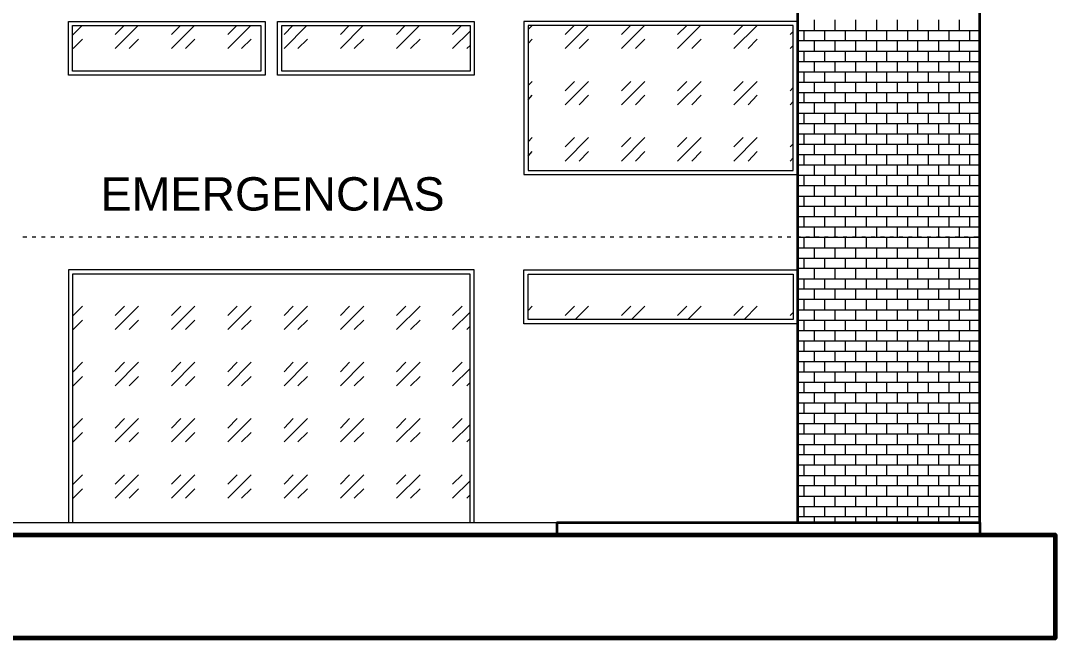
# Model space of a CAD drawing. Header units: millimetres. Extents: x 1.9 to 43.8, y 1.5 to 30.
# Drawn here: x 15.81 to 28.3, y 16.25 to 23.71 of the extents above; entities that cross this region are included whole.
import ezdxf

# ---------------------------------------------------------------- set-up
doc = ezdxf.new("R2010")
doc.units = ezdxf.units.MM
for name, color, linetype in [('PDF_GRADAS Y ELEVADOR', 7, 'Continuous'), ('PDF_MUROS2', 7, 'Continuous'), ('PDF_Text', 7, 'Continuous')]:
    doc.layers.add(name, color=color, linetype=linetype)
doc.styles.add('PDF ArialMT', font='arial.ttf')

msp = doc.modelspace()

# ---------------------------------------------------------------- linework, layer by layer
at = {"layer": 'PDF_GRADAS Y ELEVADOR', "lineweight": 18}
for points in [[(15.838, 21.097), (15.886, 21.097)], [(15.953, 21.097), (15.997, 21.097)], [(16.064, 21.097), (16.108, 21.097)], [(16.178, 21.097), (16.223, 21.097)], [(16.289, 21.097), (16.334, 21.097)], [(16.403, 21.097), (16.448, 21.097)], [(16.515, 21.097), (16.559, 21.097)], [(16.626, 21.097), (16.673, 21.097)], [(16.74, 21.097), (16.784, 21.097)], [(16.851, 21.097), (16.899, 21.097)], [(16.965, 21.097), (17.01, 21.097)], [(17.077, 21.097), (17.121, 21.097)], [(17.191, 21.097), (17.235, 21.097)], [(17.302, 21.097), (17.346, 21.097)], [(17.416, 21.097), (17.461, 21.097)], [(17.527, 21.097), (17.572, 21.097)], [(17.639, 21.097), (17.686, 21.097)], [(17.753, 21.097), (17.797, 21.097)], [(17.864, 21.097), (17.908, 21.097)], [(17.978, 21.097), (18.023, 21.097)], [(18.089, 21.097), (18.134, 21.097)], [(18.204, 21.097), (18.248, 21.097)], [(18.315, 21.097), (18.359, 21.097)], [(18.426, 21.097), (18.474, 21.097)], [(18.54, 21.097), (18.585, 21.097)], [(18.651, 21.097), (18.696, 21.097)], [(18.766, 21.097), (18.81, 21.097)], [(18.877, 21.097), (18.921, 21.097)], [(18.991, 21.097), (19.036, 21.097)], [(19.102, 21.097), (19.147, 21.097)], [(19.213, 21.097), (19.261, 21.097)], [(19.328, 21.097), (19.372, 21.097)], [(19.439, 21.097), (19.486, 21.097)], [(19.553, 21.097), (19.598, 21.097)], [(19.664, 21.097), (19.709, 21.097)], [(19.779, 21.097), (19.823, 21.097)], [(19.89, 21.097), (19.934, 21.097)], [(20.004, 21.097), (20.048, 21.097)], [(20.115, 21.097), (20.16, 21.097)], [(20.226, 21.097), (20.274, 21.097)], [(20.341, 21.097), (20.385, 21.097)], [(20.452, 21.097), (20.496, 21.097)], [(20.566, 21.097), (20.61, 21.097)], [(20.677, 21.097), (20.722, 21.097)], [(20.791, 21.097), (20.836, 21.097)], [(20.903, 21.097), (20.947, 21.097)], [(21.014, 21.097), (21.061, 21.097)], [(21.128, 21.097), (21.172, 21.097)], [(21.239, 21.097), (21.284, 21.097)], [(21.353, 21.097), (21.398, 21.097)], [(21.465, 21.097), (21.509, 21.097)], [(21.579, 21.097), (21.623, 21.097)], [(21.69, 21.097), (21.734, 21.097)], [(21.801, 21.097), (21.849, 21.097)], [(21.915, 21.097), (21.96, 21.097)], [(22.027, 21.097), (22.074, 21.097)], [(22.141, 21.097), (22.185, 21.097)], [(22.252, 21.097), (22.296, 21.097)], [(22.366, 21.097), (22.411, 21.097)], [(22.477, 21.097), (22.522, 21.097)], [(22.592, 21.097), (22.636, 21.097)], [(22.703, 21.097), (22.747, 21.097)], [(22.814, 21.097), (22.862, 21.097)], [(22.928, 21.097), (22.973, 21.097)], [(23.039, 21.097), (23.084, 21.097)], [(23.154, 21.097), (23.198, 21.097)], [(23.265, 21.097), (23.309, 21.097)], [(23.379, 21.097), (23.424, 21.097)], [(23.49, 21.097), (23.535, 21.097)], [(23.601, 21.097), (23.649, 21.097)], [(23.716, 21.097), (23.76, 21.097)], [(23.827, 21.097), (23.871, 21.097)], [(23.941, 21.097), (23.986, 21.097)], [(24.052, 21.097), (24.097, 21.097)], [(24.167, 21.097), (24.211, 21.097)], [(24.278, 21.097), (24.322, 21.097)], [(24.389, 21.097), (24.436, 21.097)], [(24.503, 21.097), (24.548, 21.097)], [(24.614, 21.097), (24.662, 21.097)], [(24.729, 21.097), (24.773, 21.097)], [(24.84, 21.097), (24.884, 21.097)], [(24.954, 21.097), (24.998, 21.097)], [(25.065, 21.097), (25.11, 21.097)], [(25.179, 21.097), (25.224, 21.097)], [(25.291, 21.097), (25.335, 21.097)], [(25.402, 21.097), (25.449, 21.097)], [(25.516, 21.097), (25.56, 21.097)], [(25.627, 21.097), (25.672, 21.097)], [(25.741, 21.097), (25.786, 21.097)], [(25.853, 21.097), (25.897, 21.097)], [(25.967, 21.097), (26.011, 21.097)], [(26.078, 21.097), (26.122, 21.097)], [(26.189, 21.097), (26.237, 21.097)], [(26.303, 21.097), (26.348, 21.097)], [(26.414, 21.097), (26.459, 21.097)], [(26.529, 21.097), (26.573, 21.097)], [(26.64, 21.097), (26.684, 21.097)], [(26.754, 21.097), (26.799, 21.097)], [(26.865, 21.097), (26.91, 21.097)], [(26.976, 21.097), (27.024, 21.097)], [(27.091, 21.097), (27.135, 21.097)], [(27.202, 21.097), (27.25, 21.097)], [(27.316, 21.097), (27.389, 21.097)]]:
    msp.add_lwpolyline(points, dxfattribs=at)
at = {"layer": 'PDF_MUROS2', "lineweight": 35}
for points in [[(25.189, 17.646), (27.389, 17.646), (27.389, 28.597), (25.189, 28.597)], [(27.389, 17.497), (22.287, 17.497), (22.287, 17.646), (27.389, 17.646)]]:
    msp.add_lwpolyline(points, close=True, dxfattribs=at)
at = {"layer": 'PDF_MUROS2', "lineweight": 20}
for points in [[(18.763, 23.698), (18.763, 23.047), (16.388, 23.047), (16.388, 23.698)], [(21.287, 23.698), (21.287, 23.047), (18.912, 23.047), (18.912, 23.698)], [(21.887, 23.698), (21.887, 21.847), (25.189, 21.847), (25.189, 23.698)], [(16.388, 20.697), (16.388, 17.646), (21.287, 17.646), (21.287, 20.697)], [(25.189, 20.697), (25.189, 20.046), (21.887, 20.046), (21.887, 20.697)]]:
    msp.add_lwpolyline(points, close=True, dxfattribs=at)
at = {"layer": 'PDF_MUROS2', "lineweight": 18}
for points in [[(16.438, 23.533), (16.553, 23.647)], [(16.953, 23.371), (17.232, 23.647)], [(16.953, 23.539), (17.061, 23.647)], [(17.632, 23.371), (17.912, 23.647)], [(17.632, 23.539), (17.74, 23.647)], [(18.312, 23.371), (18.591, 23.647)], [(18.312, 23.539), (18.42, 23.647)], [(18.991, 23.371), (19.267, 23.647)], [(18.991, 23.539), (19.099, 23.647)], [(19.671, 23.371), (19.947, 23.647)], [(19.671, 23.539), (19.779, 23.647)], [(20.347, 23.371), (20.626, 23.647)], [(20.347, 23.539), (20.455, 23.647)], [(21.026, 23.539), (21.134, 23.647)], [(21.938, 23.602), (21.985, 23.647)], [(22.385, 23.371), (22.662, 23.647)], [(22.385, 23.539), (22.493, 23.647)], [(23.065, 23.371), (23.341, 23.647)], [(23.065, 23.539), (23.173, 23.647)], [(23.741, 23.371), (24.02, 23.647)], [(23.741, 23.539), (23.852, 23.647)], [(24.421, 23.371), (24.7, 23.647)], [(24.421, 23.539), (24.528, 23.647)], [(16.445, 23.371), (16.559, 23.482)], [(17.124, 23.371), (17.235, 23.482)], [(17.804, 23.371), (17.915, 23.482)], [(18.48, 23.371), (18.594, 23.482)], [(19.159, 23.371), (19.274, 23.482)], [(19.839, 23.371), (19.953, 23.482)], [(20.518, 23.371), (20.633, 23.482)], [(21.026, 23.371), (21.236, 23.58)], [(21.938, 23.431), (21.988, 23.482)], [(22.554, 23.371), (22.668, 23.482)], [(23.233, 23.371), (23.347, 23.482)], [(23.913, 23.371), (24.027, 23.482)], [(24.592, 23.371), (24.703, 23.482)], [(25.1, 23.539), (25.138, 23.577)], [(21.198, 23.371), (21.236, 23.409)], [(25.1, 23.371), (25.138, 23.406)], [(21.938, 22.923), (21.988, 22.974)], [(22.385, 22.691), (22.668, 22.974)], [(22.385, 22.86), (22.496, 22.974)], [(23.065, 22.691), (23.347, 22.974)], [(23.065, 22.86), (23.176, 22.974)], [(23.741, 22.691), (24.027, 22.974)], [(23.741, 22.86), (23.855, 22.974)], [(24.421, 22.691), (24.703, 22.974)], [(24.421, 22.86), (24.535, 22.974)], [(25.1, 22.86), (25.138, 22.898)], [(21.938, 22.752), (21.988, 22.806)], [(22.554, 22.691), (22.668, 22.806)], [(23.233, 22.691), (23.347, 22.806)], [(23.913, 22.691), (24.027, 22.806)], [(24.592, 22.691), (24.703, 22.806)], [(25.1, 22.691), (25.138, 22.729)], [(21.938, 22.244), (21.988, 22.294)], [(22.385, 22.012), (22.668, 22.294)], [(22.385, 22.183), (22.496, 22.294)], [(23.065, 22.012), (23.347, 22.294)], [(23.065, 22.183), (23.176, 22.294)], [(23.741, 22.012), (24.027, 22.294)], [(23.741, 22.183), (23.855, 22.294)], [(24.421, 22.012), (24.703, 22.294)], [(24.421, 22.183), (24.535, 22.294)], [(21.938, 22.072), (21.988, 22.126)], [(22.554, 22.012), (22.668, 22.126)], [(23.233, 22.012), (23.347, 22.126)], [(23.913, 22.012), (24.027, 22.126)], [(24.592, 22.012), (24.703, 22.126)], [(25.1, 22.183), (25.138, 22.218)], [(25.1, 22.012), (25.138, 22.05)], [(16.438, 20.138), (16.559, 20.259)], [(16.953, 19.977), (17.235, 20.259)], [(16.953, 20.145), (17.067, 20.259)], [(17.632, 19.977), (17.915, 20.259)], [(17.632, 20.145), (17.747, 20.259)], [(18.312, 19.977), (18.594, 20.259)], [(18.312, 20.145), (18.426, 20.259)], [(18.991, 19.977), (19.274, 20.259)], [(18.991, 20.145), (19.102, 20.259)], [(19.671, 19.977), (19.953, 20.259)], [(19.671, 20.145), (19.782, 20.259)], [(20.347, 19.977), (20.633, 20.259)], [(20.347, 20.145), (20.461, 20.259)], [(21.026, 20.145), (21.141, 20.259)], [(21.938, 20.205), (21.988, 20.259)], [(22.385, 20.145), (22.496, 20.259)], [(22.506, 20.097), (22.668, 20.259)], [(23.065, 20.145), (23.176, 20.259)], [(23.185, 20.097), (23.347, 20.259)], [(23.741, 20.145), (23.855, 20.259)], [(23.865, 20.097), (24.027, 20.259)], [(24.421, 20.145), (24.535, 20.259)], [(24.544, 20.097), (24.703, 20.259)], [(21.026, 19.977), (21.236, 20.186)], [(25.1, 20.145), (25.138, 20.183)], [(16.445, 19.977), (16.559, 20.088)], [(17.124, 19.977), (17.235, 20.088)], [(17.804, 19.977), (17.915, 20.088)], [(18.48, 19.977), (18.594, 20.088)], [(19.159, 19.977), (19.274, 20.088)], [(19.839, 19.977), (19.953, 20.088)], [(20.518, 19.977), (20.633, 20.088)], [(21.198, 19.977), (21.236, 20.015)], [(16.438, 19.459), (16.559, 19.58)], [(16.953, 19.297), (17.235, 19.58)], [(16.953, 19.465), (17.067, 19.58)], [(17.632, 19.297), (17.915, 19.58)], [(17.632, 19.465), (17.747, 19.58)], [(18.312, 19.297), (18.594, 19.58)], [(18.312, 19.465), (18.426, 19.58)], [(18.991, 19.297), (19.274, 19.58)], [(18.991, 19.465), (19.102, 19.58)], [(19.671, 19.297), (19.953, 19.58)], [(19.671, 19.465), (19.782, 19.58)], [(20.347, 19.297), (20.633, 19.58)], [(20.347, 19.465), (20.461, 19.58)], [(21.026, 19.465), (21.141, 19.58)], [(21.026, 19.297), (21.236, 19.507)], [(16.445, 19.297), (16.559, 19.408)], [(17.124, 19.297), (17.235, 19.408)], [(17.804, 19.297), (17.915, 19.408)], [(18.48, 19.297), (18.594, 19.408)], [(19.159, 19.297), (19.274, 19.408)], [(19.839, 19.297), (19.953, 19.408)], [(20.518, 19.297), (20.633, 19.408)], [(21.198, 19.297), (21.236, 19.338)], [(16.438, 18.78), (16.559, 18.9)], [(16.953, 18.618), (17.235, 18.9)], [(16.953, 18.786), (17.067, 18.9)], [(17.632, 18.618), (17.915, 18.9)], [(17.632, 18.786), (17.747, 18.9)], [(18.312, 18.618), (18.594, 18.9)], [(18.312, 18.786), (18.426, 18.9)], [(18.991, 18.618), (19.274, 18.9)], [(18.991, 18.786), (19.102, 18.9)], [(19.671, 18.618), (19.953, 18.9)], [(19.671, 18.786), (19.782, 18.9)], [(20.347, 18.618), (20.633, 18.9)], [(20.347, 18.786), (20.461, 18.9)], [(21.026, 18.786), (21.141, 18.9)], [(16.445, 18.618), (16.559, 18.732)], [(17.124, 18.618), (17.235, 18.732)], [(17.804, 18.618), (17.915, 18.732)], [(18.48, 18.618), (18.594, 18.732)], [(19.159, 18.618), (19.274, 18.732)], [(19.839, 18.618), (19.953, 18.732)], [(20.518, 18.618), (20.633, 18.732)], [(21.026, 18.618), (21.236, 18.827)], [(21.198, 18.618), (21.236, 18.659)], [(16.438, 18.1), (16.559, 18.221)], [(16.953, 17.938), (17.235, 18.221)], [(16.953, 18.11), (17.067, 18.221)], [(17.632, 17.938), (17.915, 18.221)], [(17.632, 18.11), (17.747, 18.221)], [(18.312, 17.938), (18.594, 18.221)], [(18.312, 18.11), (18.426, 18.221)], [(18.991, 17.938), (19.274, 18.221)], [(18.991, 18.11), (19.102, 18.221)], [(19.671, 17.938), (19.953, 18.221)], [(19.671, 18.11), (19.782, 18.221)], [(20.347, 17.938), (20.633, 18.221)], [(20.347, 18.11), (20.461, 18.221)], [(21.026, 18.11), (21.141, 18.221)], [(21.026, 17.938), (21.236, 18.148)], [(16.445, 17.938), (16.559, 18.052)], [(17.124, 17.938), (17.235, 18.052)], [(17.804, 17.938), (17.915, 18.052)], [(18.48, 17.938), (18.594, 18.052)], [(19.159, 17.938), (19.274, 18.052)], [(19.839, 17.938), (19.953, 18.052)], [(20.518, 17.938), (20.633, 18.052)], [(21.198, 17.938), (21.236, 17.979)]]:
    msp.add_lwpolyline(points, dxfattribs=at)
for points in [[(18.712, 23.647), (18.712, 23.098), (16.438, 23.098), (16.438, 23.647)], [(21.236, 23.647), (21.236, 23.098), (18.963, 23.098), (18.963, 23.647)], [(21.938, 23.647), (21.938, 21.897), (25.138, 21.897), (25.138, 23.647)], [(16.438, 20.646), (16.438, 17.646), (21.236, 17.646), (21.236, 20.646)], [(25.138, 20.646), (25.138, 20.097), (21.938, 20.097), (21.938, 20.646)]]:
    msp.add_lwpolyline(points, close=True, dxfattribs=at)
at = {"layer": 'PDF_MUROS2', "lineweight": 9}
for points in [[(25.395, 23.59), (25.395, 23.717)], [(25.643, 23.59), (25.643, 23.717)], [(25.894, 23.59), (25.894, 23.717)], [(26.145, 23.59), (26.145, 23.717)], [(26.395, 23.59), (26.395, 23.717)], [(26.643, 23.59), (26.643, 23.717)], [(26.894, 23.59), (26.894, 23.717)], [(27.145, 23.59), (27.145, 23.717)], [(25.189, 23.59), (27.389, 23.59)], [(25.268, 23.466), (25.268, 23.59)], [(25.519, 23.466), (25.519, 23.59)], [(25.77, 23.466), (25.77, 23.59)], [(26.021, 23.466), (26.021, 23.59)], [(26.268, 23.466), (26.268, 23.59)], [(26.519, 23.466), (26.519, 23.59)], [(26.77, 23.466), (26.77, 23.59)], [(27.018, 23.466), (27.018, 23.59)], [(27.269, 23.466), (27.269, 23.59)], [(25.189, 23.466), (27.389, 23.466)], [(25.395, 23.339), (25.395, 23.466)], [(25.643, 23.339), (25.643, 23.466)], [(25.894, 23.339), (25.894, 23.466)], [(26.145, 23.339), (26.145, 23.466)], [(26.395, 23.339), (26.395, 23.466)], [(26.643, 23.339), (26.643, 23.466)], [(26.894, 23.339), (26.894, 23.466)], [(27.145, 23.339), (27.145, 23.466)], [(25.189, 23.339), (27.389, 23.339)], [(25.268, 23.215), (25.268, 23.339)], [(25.519, 23.215), (25.519, 23.339)], [(25.77, 23.215), (25.77, 23.339)], [(26.021, 23.215), (26.021, 23.339)], [(26.268, 23.215), (26.268, 23.339)], [(26.519, 23.215), (26.519, 23.339)], [(26.77, 23.215), (26.77, 23.339)], [(27.018, 23.215), (27.018, 23.339)], [(27.269, 23.215), (27.269, 23.339)], [(25.189, 23.215), (27.389, 23.215)], [(25.395, 23.091), (25.395, 23.215)], [(25.643, 23.091), (25.643, 23.215)], [(25.894, 23.091), (25.894, 23.215)], [(26.145, 23.091), (26.145, 23.215)], [(26.395, 23.091), (26.395, 23.215)], [(26.643, 23.091), (26.643, 23.215)], [(26.894, 23.091), (26.894, 23.215)], [(27.145, 23.091), (27.145, 23.215)], [(25.189, 23.091), (27.389, 23.091)], [(25.268, 22.964), (25.268, 23.091)], [(25.519, 22.964), (25.519, 23.091)], [(25.77, 22.964), (25.77, 23.091)], [(26.021, 22.964), (26.021, 23.091)], [(26.268, 22.964), (26.268, 23.091)], [(26.519, 22.964), (26.519, 23.091)], [(26.77, 22.964), (26.77, 23.091)], [(27.018, 22.964), (27.018, 23.091)], [(27.269, 22.964), (27.269, 23.091)], [(25.189, 22.964), (27.389, 22.964)], [(25.395, 22.84), (25.395, 22.964)], [(25.643, 22.84), (25.643, 22.964)], [(25.894, 22.84), (25.894, 22.964)], [(26.145, 22.84), (26.145, 22.964)], [(26.395, 22.84), (26.395, 22.964)], [(26.643, 22.84), (26.643, 22.964)], [(26.894, 22.84), (26.894, 22.964)], [(27.145, 22.84), (27.145, 22.964)], [(25.189, 22.84), (27.389, 22.84)], [(25.268, 22.717), (25.268, 22.84)], [(25.519, 22.717), (25.519, 22.84)], [(25.77, 22.717), (25.77, 22.84)], [(26.021, 22.717), (26.021, 22.84)], [(26.268, 22.717), (26.268, 22.84)], [(26.519, 22.717), (26.519, 22.84)], [(26.77, 22.717), (26.77, 22.84)], [(27.018, 22.717), (27.018, 22.84)], [(27.269, 22.717), (27.269, 22.84)], [(25.189, 22.717), (27.389, 22.717)], [(25.395, 22.59), (25.395, 22.717)], [(25.643, 22.59), (25.643, 22.717)], [(25.894, 22.59), (25.894, 22.717)], [(26.145, 22.59), (26.145, 22.717)], [(26.395, 22.59), (26.395, 22.717)], [(26.643, 22.59), (26.643, 22.717)], [(26.894, 22.59), (26.894, 22.717)], [(27.145, 22.59), (27.145, 22.717)], [(25.189, 22.59), (27.389, 22.59)], [(25.268, 22.466), (25.268, 22.59)], [(25.519, 22.466), (25.519, 22.59)], [(25.77, 22.466), (25.77, 22.59)], [(26.021, 22.466), (26.021, 22.59)], [(26.268, 22.466), (26.268, 22.59)], [(26.519, 22.466), (26.519, 22.59)], [(26.77, 22.466), (26.77, 22.59)], [(27.018, 22.466), (27.018, 22.59)], [(27.269, 22.466), (27.269, 22.59)], [(25.189, 22.466), (27.389, 22.466)], [(25.395, 22.342), (25.395, 22.466)], [(25.643, 22.342), (25.643, 22.466)], [(25.894, 22.342), (25.894, 22.466)], [(26.145, 22.342), (26.145, 22.466)], [(26.395, 22.342), (26.395, 22.466)], [(26.643, 22.342), (26.643, 22.466)], [(26.894, 22.342), (26.894, 22.466)], [(27.145, 22.342), (27.145, 22.466)], [(25.189, 22.342), (27.389, 22.342)], [(25.268, 22.215), (25.268, 22.342)], [(25.519, 22.215), (25.519, 22.342)], [(25.77, 22.215), (25.77, 22.342)], [(26.021, 22.215), (26.021, 22.342)], [(26.268, 22.215), (26.268, 22.342)], [(26.519, 22.215), (26.519, 22.342)], [(26.77, 22.215), (26.77, 22.342)], [(27.018, 22.215), (27.018, 22.342)], [(27.269, 22.215), (27.269, 22.342)], [(25.189, 22.215), (27.389, 22.215)], [(25.395, 22.091), (25.395, 22.215)], [(25.643, 22.091), (25.643, 22.215)], [(25.894, 22.091), (25.894, 22.215)], [(26.145, 22.091), (26.145, 22.215)], [(26.395, 22.091), (26.395, 22.215)], [(26.643, 22.091), (26.643, 22.215)], [(26.894, 22.091), (26.894, 22.215)], [(27.145, 22.091), (27.145, 22.215)], [(25.189, 22.091), (27.389, 22.091)], [(25.268, 21.964), (25.268, 22.091)], [(25.519, 21.964), (25.519, 22.091)], [(25.77, 21.964), (25.77, 22.091)], [(26.021, 21.964), (26.021, 22.091)], [(26.268, 21.964), (26.268, 22.091)], [(26.519, 21.964), (26.519, 22.091)], [(26.77, 21.964), (26.77, 22.091)], [(27.018, 21.964), (27.018, 22.091)], [(27.269, 21.964), (27.269, 22.091)], [(25.189, 21.964), (27.389, 21.964)], [(25.395, 21.84), (25.395, 21.964)], [(25.643, 21.84), (25.643, 21.964)], [(25.894, 21.84), (25.894, 21.964)], [(26.145, 21.84), (26.145, 21.964)], [(26.395, 21.84), (26.395, 21.964)], [(26.643, 21.84), (26.643, 21.964)], [(26.894, 21.84), (26.894, 21.964)], [(27.145, 21.84), (27.145, 21.964)], [(25.189, 21.84), (27.389, 21.84)], [(25.268, 21.716), (25.268, 21.84)], [(25.519, 21.716), (25.519, 21.84)], [(25.77, 21.716), (25.77, 21.84)], [(26.021, 21.716), (26.021, 21.84)], [(26.268, 21.716), (26.268, 21.84)], [(26.519, 21.716), (26.519, 21.84)], [(26.77, 21.716), (26.77, 21.84)], [(27.018, 21.716), (27.018, 21.84)], [(27.269, 21.716), (27.269, 21.84)], [(25.189, 21.716), (27.389, 21.716)], [(25.395, 21.589), (25.395, 21.716)], [(25.643, 21.589), (25.643, 21.716)], [(25.894, 21.589), (25.894, 21.716)], [(26.145, 21.589), (26.145, 21.716)], [(26.395, 21.589), (26.395, 21.716)], [(26.643, 21.589), (26.643, 21.716)], [(26.894, 21.589), (26.894, 21.716)], [(27.145, 21.589), (27.145, 21.716)], [(25.189, 21.589), (27.389, 21.589)], [(25.268, 21.466), (25.268, 21.589)], [(25.519, 21.466), (25.519, 21.589)], [(25.77, 21.466), (25.77, 21.589)], [(26.021, 21.466), (26.021, 21.589)], [(26.268, 21.466), (26.268, 21.589)], [(26.519, 21.466), (26.519, 21.589)], [(26.77, 21.466), (26.77, 21.589)], [(27.018, 21.466), (27.018, 21.589)], [(27.269, 21.466), (27.269, 21.589)], [(25.189, 21.466), (27.389, 21.466)], [(25.395, 21.342), (25.395, 21.466)], [(25.643, 21.342), (25.643, 21.466)], [(25.894, 21.342), (25.894, 21.466)], [(26.145, 21.342), (26.145, 21.466)], [(26.395, 21.342), (26.395, 21.466)], [(26.643, 21.342), (26.643, 21.466)], [(26.894, 21.342), (26.894, 21.466)], [(27.145, 21.342), (27.145, 21.466)], [(25.189, 21.342), (27.389, 21.342)], [(25.268, 21.215), (25.268, 21.342)], [(25.519, 21.215), (25.519, 21.342)], [(25.77, 21.215), (25.77, 21.342)], [(26.021, 21.215), (26.021, 21.342)], [(26.268, 21.215), (26.268, 21.342)], [(26.519, 21.215), (26.519, 21.342)], [(26.77, 21.215), (26.77, 21.342)], [(27.018, 21.215), (27.018, 21.342)], [(27.269, 21.215), (27.269, 21.342)], [(25.189, 21.215), (27.389, 21.215)], [(25.395, 21.091), (25.395, 21.215)], [(25.643, 21.091), (25.643, 21.215)], [(25.894, 21.091), (25.894, 21.215)], [(26.145, 21.091), (26.145, 21.215)], [(26.395, 21.091), (26.395, 21.215)], [(26.643, 21.091), (26.643, 21.215)], [(26.894, 21.091), (26.894, 21.215)], [(27.145, 21.091), (27.145, 21.215)], [(25.189, 21.091), (27.389, 21.091)], [(25.268, 20.964), (25.268, 21.091)], [(25.519, 20.964), (25.519, 21.091)], [(25.77, 20.964), (25.77, 21.091)], [(26.021, 20.964), (26.021, 21.091)], [(26.268, 20.964), (26.268, 21.091)], [(26.519, 20.964), (26.519, 21.091)], [(26.77, 20.964), (26.77, 21.091)], [(27.018, 20.964), (27.018, 21.091)], [(27.269, 20.964), (27.269, 21.091)], [(25.189, 20.964), (27.389, 20.964)], [(25.395, 20.84), (25.395, 20.964)], [(25.643, 20.84), (25.643, 20.964)], [(25.894, 20.84), (25.894, 20.964)], [(26.145, 20.84), (26.145, 20.964)], [(26.395, 20.84), (26.395, 20.964)], [(26.643, 20.84), (26.643, 20.964)], [(26.894, 20.84), (26.894, 20.964)], [(27.145, 20.84), (27.145, 20.964)], [(25.189, 20.84), (27.389, 20.84)], [(25.268, 20.716), (25.268, 20.84)], [(25.519, 20.716), (25.519, 20.84)], [(25.77, 20.716), (25.77, 20.84)], [(26.021, 20.716), (26.021, 20.84)], [(26.268, 20.716), (26.268, 20.84)], [(26.519, 20.716), (26.519, 20.84)], [(26.77, 20.716), (26.77, 20.84)], [(27.018, 20.716), (27.018, 20.84)], [(27.269, 20.716), (27.269, 20.84)], [(25.189, 20.716), (27.389, 20.716)], [(25.395, 20.589), (25.395, 20.716)], [(25.643, 20.589), (25.643, 20.716)], [(25.894, 20.589), (25.894, 20.716)], [(26.145, 20.589), (26.145, 20.716)], [(26.395, 20.589), (26.395, 20.716)], [(26.643, 20.589), (26.643, 20.716)], [(26.894, 20.589), (26.894, 20.716)], [(27.145, 20.589), (27.145, 20.716)], [(25.189, 20.589), (27.389, 20.589)], [(25.268, 20.466), (25.268, 20.589)], [(25.519, 20.466), (25.519, 20.589)], [(25.77, 20.466), (25.77, 20.589)], [(26.021, 20.466), (26.021, 20.589)], [(26.268, 20.466), (26.268, 20.589)], [(26.519, 20.466), (26.519, 20.589)], [(26.77, 20.466), (26.77, 20.589)], [(27.018, 20.466), (27.018, 20.589)], [(27.269, 20.466), (27.269, 20.589)], [(25.189, 20.466), (27.389, 20.466)], [(25.395, 20.342), (25.395, 20.466)], [(25.643, 20.342), (25.643, 20.466)], [(25.894, 20.342), (25.894, 20.466)], [(26.145, 20.342), (26.145, 20.466)], [(26.395, 20.342), (26.395, 20.466)], [(26.643, 20.342), (26.643, 20.466)], [(26.894, 20.342), (26.894, 20.466)], [(27.145, 20.342), (27.145, 20.466)], [(25.189, 20.342), (27.389, 20.342)], [(25.268, 20.215), (25.268, 20.342)], [(25.519, 20.215), (25.519, 20.342)], [(25.77, 20.215), (25.77, 20.342)], [(26.021, 20.215), (26.021, 20.342)], [(26.268, 20.215), (26.268, 20.342)], [(26.519, 20.215), (26.519, 20.342)], [(26.77, 20.215), (26.77, 20.342)], [(27.018, 20.215), (27.018, 20.342)], [(27.269, 20.215), (27.269, 20.342)], [(25.189, 20.215), (27.389, 20.215)], [(25.395, 20.091), (25.395, 20.215)], [(25.643, 20.091), (25.643, 20.215)], [(25.894, 20.091), (25.894, 20.215)], [(26.145, 20.091), (26.145, 20.215)], [(26.395, 20.091), (26.395, 20.215)], [(26.643, 20.091), (26.643, 20.215)], [(26.894, 20.091), (26.894, 20.215)], [(27.145, 20.091), (27.145, 20.215)], [(25.189, 20.091), (27.389, 20.091)], [(25.268, 19.964), (25.268, 20.091)], [(25.519, 19.964), (25.519, 20.091)], [(25.77, 19.964), (25.77, 20.091)], [(26.021, 19.964), (26.021, 20.091)], [(26.268, 19.964), (26.268, 20.091)], [(26.519, 19.964), (26.519, 20.091)], [(26.77, 19.964), (26.77, 20.091)], [(27.018, 19.964), (27.018, 20.091)], [(27.269, 19.964), (27.269, 20.091)], [(25.189, 19.964), (27.389, 19.964)], [(25.395, 19.84), (25.395, 19.964)], [(25.643, 19.84), (25.643, 19.964)], [(25.894, 19.84), (25.894, 19.964)], [(26.145, 19.84), (26.145, 19.964)], [(26.395, 19.84), (26.395, 19.964)], [(26.643, 19.84), (26.643, 19.964)], [(26.894, 19.84), (26.894, 19.964)], [(27.145, 19.84), (27.145, 19.964)], [(25.189, 19.84), (27.389, 19.84)], [(25.268, 19.716), (25.268, 19.84)], [(25.519, 19.716), (25.519, 19.84)], [(25.77, 19.716), (25.77, 19.84)], [(26.021, 19.716), (26.021, 19.84)], [(26.268, 19.716), (26.268, 19.84)], [(26.519, 19.716), (26.519, 19.84)], [(26.77, 19.716), (26.77, 19.84)], [(27.018, 19.716), (27.018, 19.84)], [(27.269, 19.716), (27.269, 19.84)], [(25.189, 19.716), (27.389, 19.716)], [(25.395, 19.589), (25.395, 19.716)], [(25.643, 19.589), (25.643, 19.716)], [(25.894, 19.589), (25.894, 19.716)], [(26.145, 19.589), (26.145, 19.716)], [(26.395, 19.589), (26.395, 19.716)], [(26.643, 19.589), (26.643, 19.716)], [(26.894, 19.589), (26.894, 19.716)], [(27.145, 19.589), (27.145, 19.716)], [(25.189, 19.589), (27.389, 19.589)], [(25.268, 19.465), (25.268, 19.589)], [(25.519, 19.465), (25.519, 19.589)], [(25.77, 19.465), (25.77, 19.589)], [(26.021, 19.465), (26.021, 19.589)], [(26.268, 19.465), (26.268, 19.589)], [(26.519, 19.465), (26.519, 19.589)], [(26.77, 19.465), (26.77, 19.589)], [(27.018, 19.465), (27.018, 19.589)], [(27.269, 19.465), (27.269, 19.589)], [(25.189, 19.465), (27.389, 19.465)], [(25.395, 19.342), (25.395, 19.465)], [(25.643, 19.342), (25.643, 19.465)], [(25.894, 19.342), (25.894, 19.465)], [(26.145, 19.342), (26.145, 19.465)], [(26.395, 19.342), (26.395, 19.465)], [(26.643, 19.342), (26.643, 19.465)], [(26.894, 19.342), (26.894, 19.465)], [(27.145, 19.342), (27.145, 19.465)], [(25.189, 19.342), (27.389, 19.342)], [(25.268, 19.215), (25.268, 19.342)], [(25.519, 19.215), (25.519, 19.342)], [(25.77, 19.215), (25.77, 19.342)], [(26.021, 19.215), (26.021, 19.342)], [(26.268, 19.215), (26.268, 19.342)], [(26.519, 19.215), (26.519, 19.342)], [(26.77, 19.215), (26.77, 19.342)], [(27.018, 19.215), (27.018, 19.342)], [(27.269, 19.215), (27.269, 19.342)], [(25.189, 19.215), (27.389, 19.215)], [(25.395, 19.091), (25.395, 19.215)], [(25.643, 19.091), (25.643, 19.215)], [(25.894, 19.091), (25.894, 19.215)], [(26.145, 19.091), (26.145, 19.215)], [(26.395, 19.091), (26.395, 19.215)], [(26.643, 19.091), (26.643, 19.215)], [(26.894, 19.091), (26.894, 19.215)], [(27.145, 19.091), (27.145, 19.215)], [(25.189, 19.091), (27.389, 19.091)], [(25.268, 18.964), (25.268, 19.091)], [(25.519, 18.964), (25.519, 19.091)], [(25.77, 18.964), (25.77, 19.091)], [(26.021, 18.964), (26.021, 19.091)], [(26.268, 18.964), (26.268, 19.091)], [(26.519, 18.964), (26.519, 19.091)], [(26.77, 18.964), (26.77, 19.091)], [(27.018, 18.964), (27.018, 19.091)], [(27.269, 18.964), (27.269, 19.091)], [(25.189, 18.964), (27.389, 18.964)], [(25.395, 18.84), (25.395, 18.964)], [(25.643, 18.84), (25.643, 18.964)], [(25.894, 18.84), (25.894, 18.964)], [(26.145, 18.84), (26.145, 18.964)], [(26.395, 18.84), (26.395, 18.964)], [(26.643, 18.84), (26.643, 18.964)], [(26.894, 18.84), (26.894, 18.964)], [(27.145, 18.84), (27.145, 18.964)], [(25.189, 18.84), (27.389, 18.84)], [(25.268, 18.716), (25.268, 18.84)], [(25.519, 18.716), (25.519, 18.84)], [(25.77, 18.716), (25.77, 18.84)], [(26.021, 18.716), (26.021, 18.84)], [(26.268, 18.716), (26.268, 18.84)], [(26.519, 18.716), (26.519, 18.84)], [(26.77, 18.716), (26.77, 18.84)], [(27.018, 18.716), (27.018, 18.84)], [(27.269, 18.716), (27.269, 18.84)], [(25.189, 18.716), (27.389, 18.716)], [(25.395, 18.589), (25.395, 18.716)], [(25.643, 18.589), (25.643, 18.716)], [(25.894, 18.589), (25.894, 18.716)], [(26.145, 18.589), (26.145, 18.716)], [(26.395, 18.589), (26.395, 18.716)], [(26.643, 18.589), (26.643, 18.716)], [(26.894, 18.589), (26.894, 18.716)], [(27.145, 18.589), (27.145, 18.716)], [(25.189, 18.589), (27.389, 18.589)], [(25.268, 18.465), (25.268, 18.589)], [(25.519, 18.465), (25.519, 18.589)], [(25.77, 18.465), (25.77, 18.589)], [(26.021, 18.465), (26.021, 18.589)], [(26.268, 18.465), (26.268, 18.589)], [(26.519, 18.465), (26.519, 18.589)], [(26.77, 18.465), (26.77, 18.589)], [(27.018, 18.465), (27.018, 18.589)], [(27.269, 18.465), (27.269, 18.589)], [(25.189, 18.465), (27.389, 18.465)], [(25.395, 18.341), (25.395, 18.465)], [(25.643, 18.341), (25.643, 18.465)], [(25.894, 18.341), (25.894, 18.465)], [(26.145, 18.341), (26.145, 18.465)], [(26.395, 18.341), (26.395, 18.465)], [(26.643, 18.341), (26.643, 18.465)], [(26.894, 18.341), (26.894, 18.465)], [(27.145, 18.341), (27.145, 18.465)], [(25.189, 18.341), (27.389, 18.341)], [(25.268, 18.214), (25.268, 18.341)], [(25.519, 18.214), (25.519, 18.341)], [(25.77, 18.214), (25.77, 18.341)], [(26.021, 18.214), (26.021, 18.341)], [(26.268, 18.214), (26.268, 18.341)], [(26.519, 18.214), (26.519, 18.341)], [(26.77, 18.214), (26.77, 18.341)], [(27.018, 18.214), (27.018, 18.341)], [(27.269, 18.214), (27.269, 18.341)], [(25.189, 18.214), (27.389, 18.214)], [(25.395, 18.091), (25.395, 18.214)], [(25.643, 18.091), (25.643, 18.214)], [(25.894, 18.091), (25.894, 18.214)], [(26.145, 18.091), (26.145, 18.214)], [(26.395, 18.091), (26.395, 18.214)], [(26.643, 18.091), (26.643, 18.214)], [(26.894, 18.091), (26.894, 18.214)], [(27.145, 18.091), (27.145, 18.214)], [(25.189, 18.091), (27.389, 18.091)], [(25.268, 17.964), (25.268, 18.091)], [(25.519, 17.964), (25.519, 18.091)], [(25.77, 17.964), (25.77, 18.091)], [(26.021, 17.964), (26.021, 18.091)], [(26.268, 17.964), (26.268, 18.091)], [(26.519, 17.964), (26.519, 18.091)], [(26.77, 17.964), (26.77, 18.091)], [(27.018, 17.964), (27.018, 18.091)], [(27.269, 17.964), (27.269, 18.091)], [(25.189, 17.964), (27.389, 17.964)], [(25.395, 17.84), (25.395, 17.964)], [(25.643, 17.84), (25.643, 17.964)], [(25.894, 17.84), (25.894, 17.964)], [(26.145, 17.84), (26.145, 17.964)], [(26.395, 17.84), (26.395, 17.964)], [(26.643, 17.84), (26.643, 17.964)], [(26.894, 17.84), (26.894, 17.964)], [(27.145, 17.84), (27.145, 17.964)], [(25.189, 17.84), (27.389, 17.84)], [(25.268, 17.716), (25.268, 17.84)], [(25.519, 17.716), (25.519, 17.84)], [(25.77, 17.716), (25.77, 17.84)], [(26.021, 17.716), (26.021, 17.84)], [(26.268, 17.716), (26.268, 17.84)], [(26.519, 17.716), (26.519, 17.84)], [(26.77, 17.716), (26.77, 17.84)], [(27.018, 17.716), (27.018, 17.84)], [(27.269, 17.716), (27.269, 17.84)], [(25.189, 17.716), (27.389, 17.716)], [(25.395, 17.646), (25.395, 17.716)], [(25.643, 17.646), (25.643, 17.716)], [(25.894, 17.646), (25.894, 17.716)], [(26.145, 17.646), (26.145, 17.716)], [(26.395, 17.646), (26.395, 17.716)], [(26.643, 17.646), (26.643, 17.716)], [(26.894, 17.646), (26.894, 17.716)], [(27.145, 17.646), (27.145, 17.716)]]:
    msp.add_lwpolyline(points, dxfattribs=at)
at = {"layer": 'PDF_MUROS2', "lineweight": 20}
msp.add_lwpolyline([(15.387, 17.497), (15.387, 17.646), (22.287, 17.646), (22.287, 17.497)], dxfattribs=at)
at = {"layer": 'PDF_MUROS2', "lineweight": 60}
msp.add_lwpolyline([(2.386, 17.497), (28.3, 17.497), (28.3, 16.246), (2.386, 16.246)], close=True, dxfattribs=at)

# ---------------------------------------------------------------- texts
at = {"layer": 'PDF_Text', "insert": (16.776, 21.612), "char_height": 0.40239, "attachment_point": 4, "style": 'PDF ArialMT'}
msp.add_mtext('EMERGENCIAS', dxfattribs=at)

doc.saveas('drawing.dxf')
